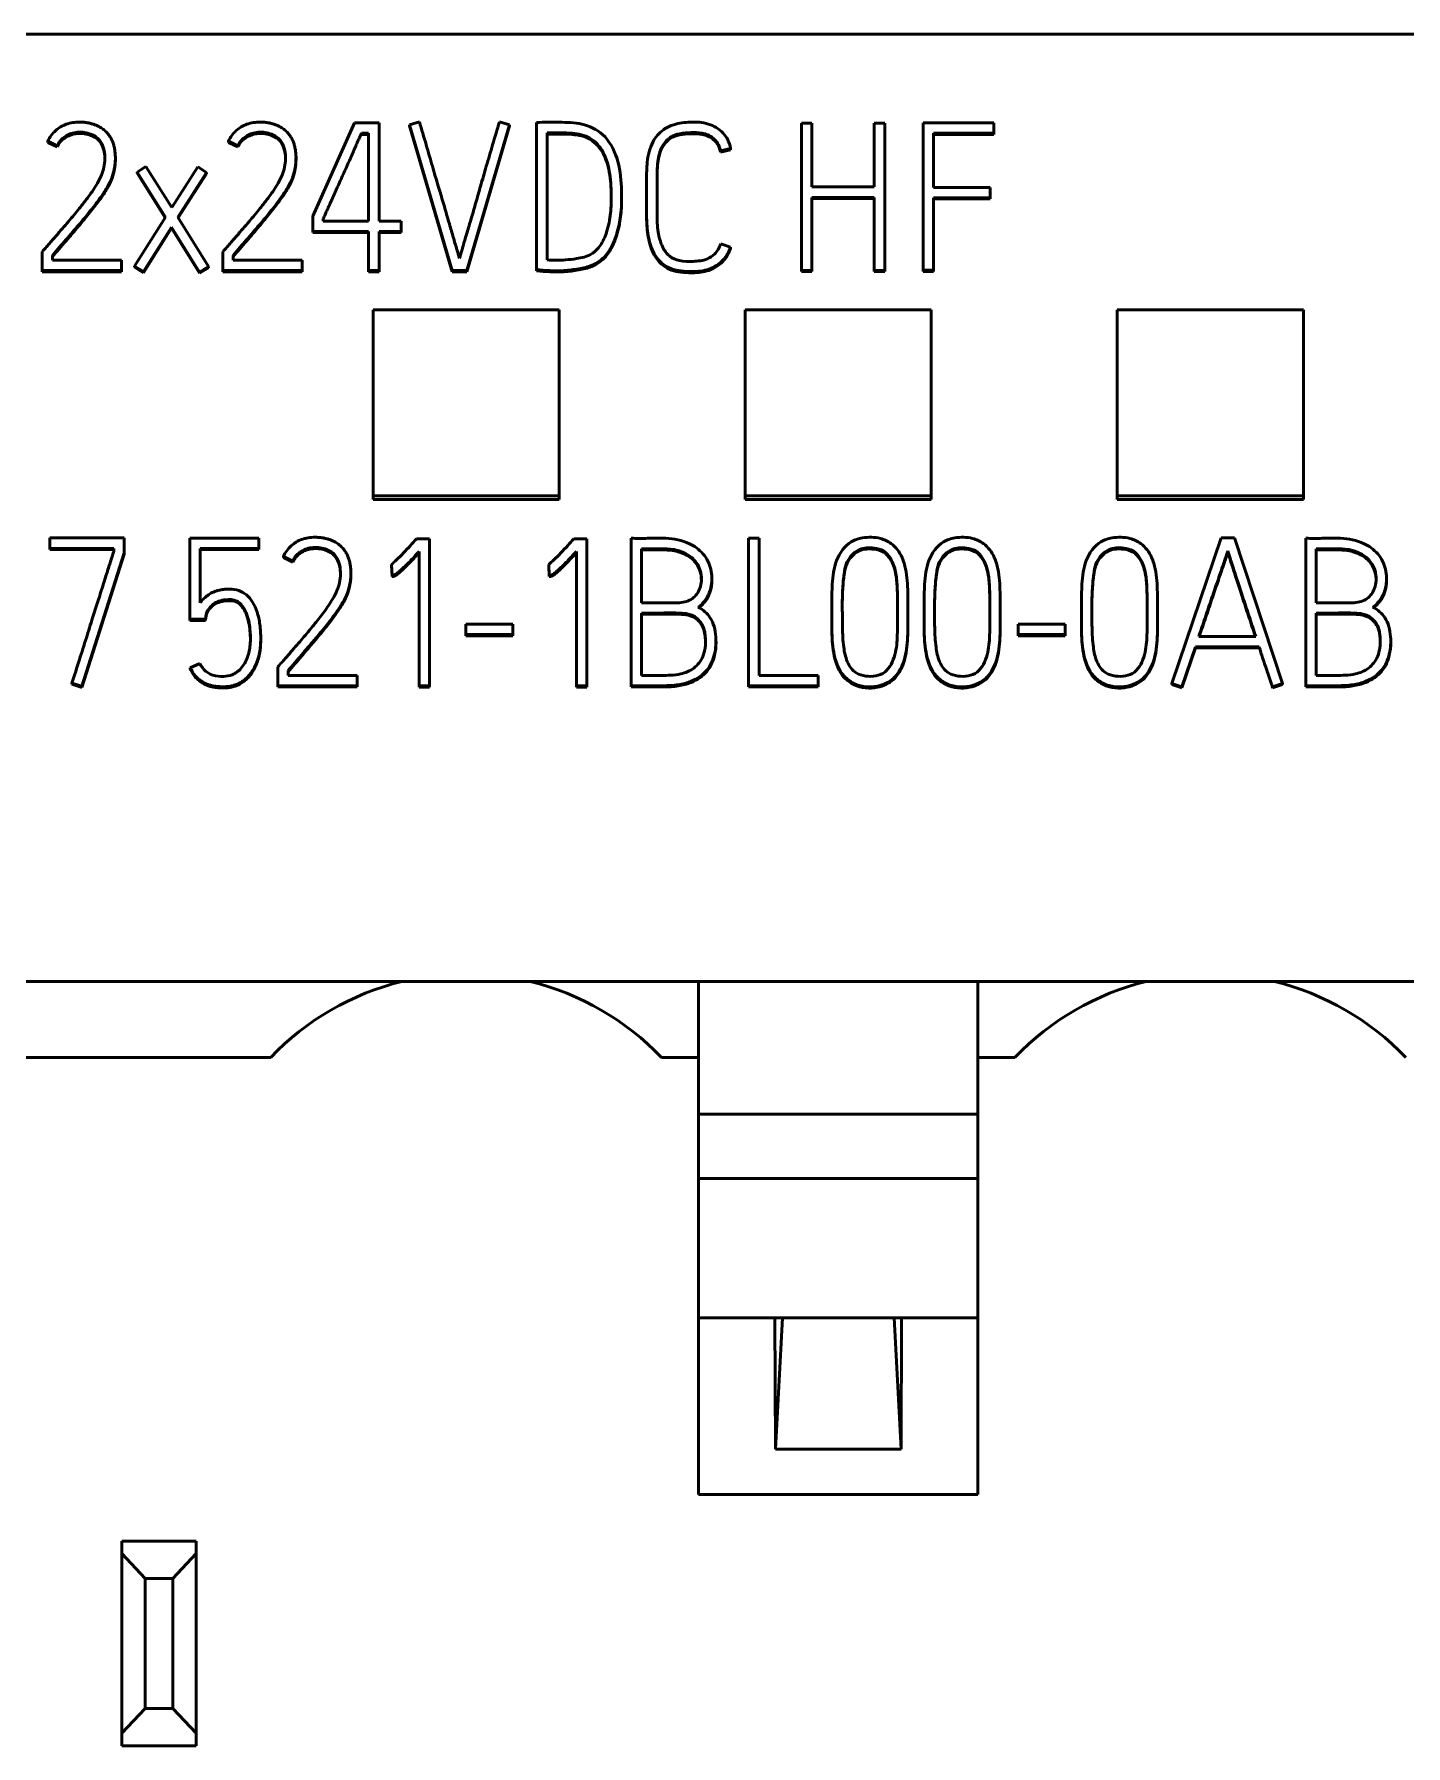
# Model space of a CAD drawing. Header units: millimetres. Extents: x 0 to 594, y 0 to 420.
# Drawn here: x 139.82 to 154.56, y 354.23 to 372.63 of the extents above; entities that cross this region are included whole.
import ezdxf

# ---------------------------------------------------------------- set-up
doc = ezdxf.new("R2010")
doc.units = ezdxf.units.MM
doc.layers.add('1', color=7, linetype='Continuous')

msp = doc.modelspace()

# ---------------------------------------------------------------- linework, layer by layer
at = {"layer": '1', "color": 7, "linetype": 'Continuous', "lineweight": 50}
for p, q in [((160.861, 372.632), (136.061, 372.632)), ((143.96, 371.69), (143.852, 371.659)), ((144.928, 371.659), (144.819, 371.69)), ((145.219, 371.683), (145.219, 370.103)), ((143.263, 371.679), (142.815, 370.675)), ((143.528, 371.679), (143.263, 371.679)), ((143.337, 371.569), (143.337, 371.556)), ((143.337, 371.569), (143.414, 371.569)), ((143.337, 371.556), (143.414, 371.556)), ((143.414, 371.569), (143.414, 370.622)), ((143.528, 370.622), (143.528, 371.679)), ((143.852, 371.659), (144.313, 370.092)), ((143.852, 371.659), (143.852, 371.646)), ((143.852, 371.646), (144.313, 370.079)), ((144.468, 370.092), (144.928, 371.659)), ((144.468, 370.079), (144.928, 371.646)), ((144.928, 371.659), (144.928, 371.646)), ((145.332, 371.571), (145.332, 370.206)), ((148.068, 371.677), (148.068, 370.094)), ((148.179, 371.677), (148.068, 371.677)), ((148.179, 370.99), (148.179, 371.677)), ((148.962, 371.677), (148.849, 371.677)), ((148.849, 371.677), (148.849, 370.99)), ((148.962, 370.094), (148.962, 371.677)), ((149.373, 371.679), (149.373, 370.096)), ((150.134, 371.679), (149.373, 371.679)), ((149.486, 370.985), (149.486, 371.567)), ((149.486, 371.567), (150.134, 371.567)), ((149.486, 371.554), (150.134, 371.554)), ((150.134, 371.567), (150.134, 371.679)), ((150.134, 371.567), (150.134, 371.554)), ((139.966, 371.483), (139.966, 371.47)), ((140.066, 371.432), (139.966, 371.483)), ((140.066, 371.42), (139.966, 371.47)), ((140.066, 371.432), (140.066, 371.42)), ((141.908, 371.483), (141.908, 371.47)), ((142.007, 371.432), (141.908, 371.483)), ((142.007, 371.42), (141.908, 371.47)), ((142.007, 371.432), (142.007, 371.42)), ((147.305, 371.404), (147.196, 371.377)), ((147.305, 371.391), (147.196, 371.365)), ((147.196, 371.377), (147.196, 371.365)), ((147.305, 371.404), (147.305, 371.391)), ((140.692, 371.291), (140.692, 371.303)), ((141.02, 371.21), (140.925, 371.151)), ((140.925, 371.151), (140.925, 371.138)), ((140.925, 371.151), (141.231, 370.664)), ((140.925, 371.138), (141.227, 370.658)), ((141.297, 370.768), (141.02, 371.21)), ((141.577, 371.206), (141.297, 370.768)), ((141.362, 370.664), (141.67, 371.146)), ((141.366, 370.658), (141.67, 371.133)), ((141.67, 371.146), (141.577, 371.206)), ((141.67, 371.146), (141.67, 371.133)), ((142.633, 371.291), (142.633, 371.303)), ((146.401, 371.042), (146.401, 371.03)), ((148.849, 370.99), (148.179, 370.99)), ((150.094, 370.985), (149.486, 370.985)), ((150.094, 370.875), (150.094, 370.985)), ((146.133, 370.865), (146.133, 370.878)), ((146.401, 370.907), (146.401, 370.92)), ((148.179, 370.094), (148.179, 370.878)), ((148.179, 370.878), (148.849, 370.878)), ((148.179, 370.865), (148.849, 370.865)), ((148.849, 370.878), (148.849, 370.094)), ((149.486, 370.096), (149.486, 370.875)), ((149.486, 370.875), (150.094, 370.875)), ((149.486, 370.863), (150.094, 370.863)), ((150.094, 370.875), (150.094, 370.863)), ((141.231, 370.664), (140.898, 370.14)), ((141.692, 370.134), (141.362, 370.664)), ((142.815, 370.675), (142.815, 370.512)), ((142.926, 370.622), (142.926, 370.651)), ((142.926, 370.638), (142.93, 370.645)), ((143.414, 370.622), (142.926, 370.622)), ((143.763, 370.622), (143.528, 370.622)), ((143.763, 370.512), (143.763, 370.622)), ((146.401, 370.742), (146.401, 370.73)), ((140.993, 370.081), (141.295, 370.558)), ((140.993, 370.068), (141.295, 370.546)), ((141.295, 370.558), (141.597, 370.076)), ((141.295, 370.558), (141.295, 370.546)), ((141.295, 370.546), (141.597, 370.064)), ((142.815, 370.512), (142.815, 370.499)), ((142.815, 370.512), (143.414, 370.512)), ((142.815, 370.499), (143.414, 370.499)), ((143.414, 370.512), (143.414, 370.092)), ((143.528, 370.092), (143.528, 370.512)), ((143.528, 370.512), (143.763, 370.512)), ((143.528, 370.499), (143.763, 370.499)), ((143.763, 370.512), (143.763, 370.499)), ((139.906, 370.092), (139.906, 370.294)), ((140.017, 370.255), (140.017, 370.202)), ((141.848, 370.092), (141.848, 370.294)), ((141.959, 370.255), (141.959, 370.202)), ((147.198, 370.38), (147.302, 370.343)), ((147.302, 370.343), (147.302, 370.33)), ((139.906, 370.092), (139.906, 370.079)), ((140.758, 370.092), (139.906, 370.092)), ((140.758, 370.079), (139.906, 370.079)), ((140.017, 370.202), (140.758, 370.202)), ((140.758, 370.202), (140.758, 370.092)), ((140.758, 370.092), (140.758, 370.079)), ((140.898, 370.14), (140.898, 370.127)), ((140.898, 370.14), (140.993, 370.081)), ((140.898, 370.127), (140.993, 370.068)), ((140.993, 370.081), (140.993, 370.068)), ((141.597, 370.076), (141.692, 370.134)), ((141.597, 370.064), (141.692, 370.121)), ((141.597, 370.076), (141.597, 370.064)), ((141.692, 370.134), (141.692, 370.121)), ((142.7, 370.092), (141.848, 370.092)), ((141.848, 370.092), (141.848, 370.079)), ((142.7, 370.079), (141.848, 370.079)), ((141.959, 370.202), (142.7, 370.202)), ((142.7, 370.202), (142.7, 370.092)), ((142.7, 370.092), (142.7, 370.079)), ((143.414, 370.092), (143.414, 370.079)), ((143.414, 370.092), (143.528, 370.092)), ((143.414, 370.079), (143.528, 370.079)), ((143.528, 370.092), (143.528, 370.079)), ((144.313, 370.092), (144.468, 370.092)), ((144.313, 370.092), (144.313, 370.079)), ((144.313, 370.079), (144.468, 370.079)), ((144.468, 370.092), (144.468, 370.079)), ((145.219, 370.103), (145.219, 370.09)), ((148.068, 370.094), (148.179, 370.094)), ((148.068, 370.094), (148.068, 370.081)), ((148.068, 370.081), (148.179, 370.081)), ((148.179, 370.094), (148.179, 370.081)), ((148.849, 370.094), (148.849, 370.081)), ((148.849, 370.094), (148.962, 370.094)), ((148.849, 370.081), (148.962, 370.081)), ((148.962, 370.094), (148.962, 370.081)), ((149.373, 370.096), (149.486, 370.096)), ((149.373, 370.096), (149.373, 370.083)), ((149.373, 370.083), (149.486, 370.083)), ((149.486, 370.096), (149.486, 370.083)), ((143.461, 369.668), (143.461, 367.669)), ((145.461, 369.668), (143.461, 369.668)), ((145.461, 367.669), (145.461, 369.668)), ((147.461, 369.668), (147.461, 367.669)), ((149.461, 369.668), (147.461, 369.668)), ((149.461, 367.669), (149.461, 369.668)), ((151.461, 369.668), (151.461, 367.669)), ((153.461, 369.668), (151.461, 369.668)), ((153.461, 367.669), (153.461, 369.668)), ((143.461, 367.669), (143.461, 367.631)), ((143.461, 367.669), (145.461, 367.669)), ((145.461, 367.669), (145.461, 367.631)), ((147.461, 367.669), (147.461, 367.631)), ((147.461, 367.669), (149.461, 367.669)), ((149.461, 367.669), (149.461, 367.631)), ((151.461, 367.669), (151.461, 367.631)), ((151.461, 367.669), (153.461, 367.669)), ((153.461, 367.669), (153.461, 367.631)), ((143.461, 367.631), (145.461, 367.631)), ((147.461, 367.631), (149.461, 367.631)), ((151.461, 367.631), (153.461, 367.631)), ((139.988, 367.217), (139.988, 367.105)), ((140.787, 367.217), (139.988, 367.217)), ((139.988, 367.105), (139.988, 367.092)), ((139.988, 367.105), (140.676, 367.105)), ((139.988, 367.092), (140.676, 367.092)), ((140.676, 367.105), (140.676, 367.074)), ((140.787, 367.057), (140.787, 367.217)), ((141.493, 367.215), (142.232, 367.215)), ((141.493, 366.344), (141.493, 367.215)), ((141.604, 367.105), (141.604, 366.52)), ((142.232, 367.105), (141.604, 367.105)), ((142.232, 367.092), (141.604, 367.092)), ((142.232, 367.215), (142.232, 367.105)), ((142.232, 367.105), (142.232, 367.092)), ((143.927, 367.206), (144.067, 367.206)), ((144.067, 367.206), (144.067, 365.626)), ((145.618, 367.206), (145.758, 367.206)), ((145.758, 367.206), (145.758, 365.626)), ((146.235, 365.628), (146.235, 367.213)), ((146.348, 367.101), (146.348, 366.52)), ((147.498, 367.213), (147.498, 365.628)), ((147.611, 367.213), (147.498, 367.213)), ((147.611, 365.74), (147.611, 367.213)), ((152.577, 367.217), (152.047, 365.652)), ((152.719, 367.217), (152.577, 367.217)), ((153.236, 365.652), (152.719, 367.217)), ((153.487, 365.628), (153.487, 367.213)), ((153.6, 367.101), (153.6, 366.52)), ((140.332, 365.622), (140.787, 367.057)), ((140.332, 365.609), (140.787, 367.044)), ((140.787, 367.057), (140.787, 367.044)), ((142.498, 367.019), (142.498, 367.007)), ((142.598, 366.969), (142.498, 367.019)), ((142.598, 366.956), (142.498, 367.007)), ((142.598, 366.969), (142.598, 366.956)), ((143.658, 366.932), (143.658, 366.919)), ((143.665, 366.815), (143.658, 366.932)), ((143.665, 366.802), (143.658, 366.919)), ((143.956, 365.626), (143.956, 367.07)), ((145.349, 366.932), (145.349, 366.919)), ((145.356, 366.815), (145.349, 366.932)), ((145.356, 366.802), (145.349, 366.919)), ((145.647, 365.626), (145.647, 367.07)), ((152.648, 367.077), (152.648, 367.064)), ((143.224, 366.827), (143.224, 366.84)), ((143.665, 366.815), (143.665, 366.802)), ((145.356, 366.815), (145.356, 366.802)), ((147.103, 366.765), (147.103, 366.786)), ((154.355, 366.765), (154.355, 366.786)), ((146.348, 366.41), (146.348, 365.738)), ((148.392, 366.479), (148.392, 366.466)), ((149.211, 366.436), (149.211, 366.448)), ((149.384, 366.479), (149.384, 366.466)), ((150.203, 366.436), (150.203, 366.448)), ((151.075, 366.479), (151.075, 366.466)), ((151.894, 366.436), (151.894, 366.448)), ((153.6, 366.41), (153.6, 365.738)), ((141.493, 366.344), (141.493, 366.331)), ((141.661, 366.344), (141.493, 366.344)), ((141.661, 366.331), (141.493, 366.331)), ((141.661, 366.344), (141.661, 366.331)), ((144.457, 366.291), (144.457, 366.178)), ((144.963, 366.291), (144.457, 366.291)), ((144.457, 366.178), (144.457, 366.166)), ((144.457, 366.178), (144.963, 366.178)), ((144.457, 366.166), (144.963, 366.166)), ((144.963, 366.178), (144.963, 366.291)), ((144.963, 366.178), (144.963, 366.166)), ((150.394, 366.291), (150.394, 366.178)), ((150.9, 366.291), (150.394, 366.291)), ((150.394, 366.178), (150.394, 366.166)), ((150.394, 366.178), (150.9, 366.178)), ((150.394, 366.166), (150.9, 366.166)), ((150.9, 366.178), (150.9, 366.291)), ((150.9, 366.178), (150.9, 366.166)), ((142.254, 366.125), (142.254, 366.138)), ((147.148, 366.093), (147.148, 366.105)), ((152.153, 365.617), (152.3, 366.046)), ((152.153, 365.604), (152.3, 366.034)), ((152.3, 366.046), (152.3, 366.034)), ((152.3, 366.046), (152.986, 366.046)), ((152.3, 366.034), (152.986, 366.034)), ((152.948, 366.159), (152.338, 366.159)), ((152.986, 366.046), (152.986, 366.034)), ((154.4, 366.093), (154.4, 366.105)), ((141.497, 365.822), (141.599, 365.868)), ((141.497, 365.822), (141.497, 365.809)), ((142.438, 365.628), (142.438, 365.831)), ((140.225, 365.657), (140.332, 365.622)), ((140.225, 365.657), (140.225, 365.644)), ((140.225, 365.644), (140.332, 365.609)), ((140.332, 365.622), (140.332, 365.609)), ((142.438, 365.628), (142.438, 365.615)), ((143.29, 365.628), (142.438, 365.628)), ((143.29, 365.615), (142.438, 365.615)), ((142.549, 365.791), (142.549, 365.738)), ((142.549, 365.738), (143.29, 365.738)), ((143.29, 365.738), (143.29, 365.628)), ((143.29, 365.628), (143.29, 365.615)), ((143.956, 365.626), (143.956, 365.613)), ((144.067, 365.626), (143.956, 365.626)), ((144.067, 365.613), (143.956, 365.613)), ((144.067, 365.626), (144.067, 365.613)), ((145.647, 365.626), (145.647, 365.613)), ((145.758, 365.626), (145.647, 365.626)), ((145.758, 365.613), (145.647, 365.613)), ((145.758, 365.626), (145.758, 365.613)), ((146.235, 365.628), (146.235, 365.615)), ((147.498, 365.628), (147.498, 365.615)), ((147.498, 365.628), (148.245, 365.628)), ((147.498, 365.615), (148.245, 365.615)), ((148.245, 365.74), (147.611, 365.74)), ((148.245, 365.628), (148.245, 365.74)), ((148.245, 365.628), (148.245, 365.615)), ((152.047, 365.652), (152.047, 365.64)), ((152.047, 365.652), (152.153, 365.617)), ((152.047, 365.64), (152.153, 365.604)), ((152.153, 365.617), (152.153, 365.604)), ((153.125, 365.612), (153.128, 365.604)), ((153.128, 365.617), (153.236, 365.652)), ((153.128, 365.604), (153.236, 365.64)), ((153.128, 365.617), (153.128, 365.604)), ((153.236, 365.652), (153.236, 365.64)), ((153.487, 365.628), (153.487, 365.615)), ((160.861, 362.449), (136.061, 362.449)), ((146.961, 362.449), (146.961, 361.022)), ((149.961, 362.449), (149.961, 361.022)), ((142.361, 361.632), (138.461, 361.632)), ((146.961, 361.632), (146.561, 361.632)), ((150.361, 361.632), (149.961, 361.632)), ((146.961, 361.022), (146.961, 360.332)), ((146.961, 361.022), (149.961, 361.022)), ((149.961, 361.022), (149.961, 360.332)), ((146.961, 360.332), (146.961, 358.832)), ((146.961, 360.332), (149.961, 360.332)), ((149.961, 360.332), (149.961, 358.832)), ((146.961, 358.832), (146.961, 356.932)), ((146.961, 358.832), (149.961, 358.832)), ((147.779, 358.832), (147.787, 357.422)), ((147.861, 358.832), (147.787, 357.422)), ((149.136, 357.422), (149.062, 358.832)), ((149.136, 357.422), (149.143, 358.832)), ((149.961, 358.832), (149.961, 356.932)), ((147.787, 357.422), (149.136, 357.422)), ((149.961, 356.932), (146.961, 356.932)), ((140.761, 356.432), (141.561, 356.432)), ((140.761, 356.299), (140.761, 356.432)), ((141.561, 356.432), (141.561, 356.299)), ((141.011, 356.032), (140.761, 356.299)), ((140.761, 354.366), (140.761, 356.299)), ((141.561, 356.299), (141.311, 356.032)), ((141.561, 356.299), (141.561, 354.366)), ((141.311, 356.032), (141.011, 356.032)), ((141.011, 356.032), (141.011, 354.632)), ((141.311, 354.632), (141.311, 356.032)), ((140.761, 354.366), (141.011, 354.632)), ((141.011, 354.632), (141.311, 354.632)), ((141.311, 354.632), (141.561, 354.366)), ((140.761, 354.232), (140.761, 354.366)), ((141.561, 354.232), (140.761, 354.232)), ((141.561, 354.366), (141.561, 354.232))]:
    msp.add_line(p, q, dxfattribs=at)
for centre, start, end in [((144.461, 359.632), 103.753, 136.3972), ((144.461, 359.632), 43.6028, 76.247), ((152.461, 359.632), 103.753, 136.3972), ((152.461, 359.632), 43.6028, 76.247)]:
    msp.add_arc(centre, 2.9, start, end, dxfattribs=at)
for points, knots in [([(139.966, 371.483), (139.985, 371.526), (140.042, 371.601), (140.163, 371.675), (140.272, 371.689), (140.347, 371.687), (140.386, 371.682), (140.422, 371.675), (140.455, 371.665), (140.485, 371.654), (140.513, 371.642), (140.537, 371.628), (140.559, 371.613), (140.578, 371.597), (140.595, 371.58), (140.61, 371.563), (140.628, 371.541), (140.646, 371.511), (140.664, 371.472), (140.677, 371.431), (140.685, 371.389), (140.69, 371.347), (140.692, 371.306), (140.691, 371.267), (140.687, 371.229), (140.682, 371.193), (140.674, 371.157), (140.665, 371.123), (140.652, 371.084), (140.632, 371.038), (140.602, 370.983), (140.565, 370.925), (140.522, 370.863), (140.473, 370.797), (140.418, 370.727), (140.358, 370.655), (140.295, 370.579), (140.228, 370.501), (140.159, 370.421), (140.088, 370.338), (140.041, 370.283), (140.017, 370.255)], [0, 0, 0, 0, 0.061339, 0.118477, 0.180647, 0.199061, 0.216082, 0.231833, 0.246526, 0.260308, 0.273254, 0.285426, 0.29689, 0.307753, 0.31802, 0.327627, 0.336606, 0.355189, 0.37361, 0.392165, 0.410785, 0.42927, 0.447741, 0.464235, 0.480574, 0.496814, 0.51268, 0.527892, 0.542508, 0.566365, 0.593275, 0.623397, 0.656474, 0.692185, 0.730563, 0.771282, 0.814001, 0.858722, 0.904903, 0.951996, 1, 1, 1, 1]), ([(141.908, 371.483), (141.927, 371.526), (141.983, 371.601), (142.105, 371.675), (142.213, 371.689), (142.289, 371.687), (142.328, 371.682), (142.364, 371.675), (142.397, 371.665), (142.427, 371.654), (142.454, 371.642), (142.479, 371.628), (142.501, 371.613), (142.52, 371.597), (142.537, 371.58), (142.552, 371.563), (142.569, 371.541), (142.588, 371.511), (142.606, 371.472), (142.618, 371.431), (142.627, 371.389), (142.632, 371.347), (142.634, 371.306), (142.633, 371.267), (142.629, 371.229), (142.624, 371.193), (142.616, 371.157), (142.607, 371.123), (142.593, 371.084), (142.574, 371.038), (142.544, 370.983), (142.507, 370.925), (142.463, 370.863), (142.414, 370.797), (142.359, 370.727), (142.3, 370.655), (142.237, 370.579), (142.17, 370.501), (142.101, 370.421), (142.03, 370.338), (141.983, 370.283), (141.959, 370.255)], [0, 0, 0, 0, 0.061339, 0.118477, 0.180647, 0.199061, 0.216082, 0.231833, 0.246526, 0.260308, 0.273254, 0.285426, 0.29689, 0.307753, 0.31802, 0.327627, 0.336606, 0.355189, 0.37361, 0.392165, 0.410785, 0.42927, 0.447741, 0.464235, 0.480574, 0.496814, 0.51268, 0.527892, 0.542508, 0.566365, 0.593275, 0.623397, 0.656474, 0.692185, 0.730563, 0.771282, 0.814001, 0.858722, 0.904903, 0.951996, 1, 1, 1, 1]), ([(144.391, 370.224), (144.389, 370.23), (144.383, 370.247), (144.374, 370.279), (144.361, 370.322), (144.345, 370.374), (144.328, 370.435), (144.308, 370.502), (144.287, 370.576), (144.264, 370.654), (144.24, 370.738), (144.215, 370.824), (144.189, 370.911), (144.149, 371.041), (144.098, 371.219), (144.031, 371.449), (143.984, 371.608), (143.96, 371.69)], [0, 0, 0, 0, 0.013272, 0.034859, 0.06476, 0.101229, 0.142516, 0.188621, 0.238884, 0.292645, 0.349905, 0.409112, 0.468717, 0.528719, 0.675164, 0.832258, 1, 1, 1, 1]), ([(144.819, 371.69), (144.795, 371.608), (144.748, 371.449), (144.68, 371.219), (144.629, 371.041), (144.592, 370.911), (144.567, 370.824), (144.542, 370.738), (144.518, 370.654), (144.494, 370.575), (144.472, 370.502), (144.452, 370.435), (144.434, 370.374), (144.419, 370.322), (144.407, 370.279), (144.398, 370.247), (144.393, 370.23), (144.391, 370.224)], [0, 0, 0, 0, 0.167989, 0.325145, 0.471471, 0.531274, 0.590769, 0.649955, 0.70726, 0.76111, 0.811506, 0.857719, 0.899023, 0.935417, 0.96522, 0.986746, 1, 1, 1, 1]), ([(145.219, 370.103), (145.266, 370.097), (145.364, 370.089), (145.516, 370.089), (145.668, 370.107), (145.829, 370.144), (145.963, 370.239), (146.042, 370.375), (146.098, 370.528), (146.134, 370.733), (146.135, 371.002), (146.103, 371.297), (145.96, 371.565), (145.71, 371.684), (145.462, 371.685), (145.3, 371.688), (145.219, 371.683)], [0, 0, 0, 0, 0.048928, 0.10152, 0.156673, 0.206259, 0.270351, 0.31956, 0.366981, 0.439378, 0.534587, 0.645045, 0.746603, 0.832762, 0.916147, 1, 1, 1, 1]), ([(147.302, 370.343), (147.295, 370.317), (147.269, 370.254), (147.183, 370.154), (147.03, 370.082), (146.84, 370.078), (146.64, 370.098), (146.479, 370.244), (146.417, 370.44), (146.398, 370.648), (146.402, 370.86), (146.401, 371.065), (146.403, 371.27), (146.446, 371.464), (146.563, 371.605), (146.71, 371.672), (146.876, 371.693), (147.064, 371.684), (147.238, 371.581), (147.29, 371.472), (147.305, 371.404)], [0, 0, 0, 0, 0.023749, 0.063372, 0.118592, 0.172501, 0.236244, 0.297229, 0.359591, 0.421629, 0.490644, 0.554667, 0.610982, 0.680492, 0.733777, 0.772528, 0.826559, 0.886213, 0.942216, 1, 1, 1, 1]), ([(139.906, 370.294), (139.935, 370.328), (139.991, 370.392), (140.074, 370.487), (140.169, 370.597), (140.273, 370.719), (140.381, 370.856), (140.482, 370.995), (140.567, 371.154), (140.591, 371.336), (140.539, 371.508), (140.393, 371.579), (140.257, 371.585), (140.132, 371.532), (140.084, 371.47), (140.066, 371.432)], [0, 0, 0, 0, 0.068794, 0.128406, 0.193582, 0.291346, 0.373604, 0.45943, 0.554437, 0.645803, 0.738171, 0.803969, 0.878932, 0.940491, 1, 1, 1, 1]), ([(140.579, 371.286), (140.579, 371.299), (140.576, 371.373), (140.539, 371.495), (140.393, 371.566), (140.257, 371.572), (140.132, 371.519), (140.084, 371.457), (140.066, 371.42)], [0, 0, 0, 0, 0.051721, 0.299015, 0.475174, 0.675868, 0.840679, 1, 1, 1, 1]), ([(141.848, 370.294), (141.877, 370.328), (141.932, 370.392), (142.016, 370.487), (142.111, 370.597), (142.215, 370.719), (142.323, 370.856), (142.424, 370.995), (142.509, 371.154), (142.532, 371.336), (142.48, 371.508), (142.334, 371.579), (142.199, 371.585), (142.074, 371.532), (142.026, 371.47), (142.007, 371.432)], [0, 0, 0, 0, 0.068794, 0.128406, 0.193582, 0.291346, 0.373604, 0.45943, 0.554437, 0.645803, 0.738171, 0.803969, 0.878932, 0.940491, 1, 1, 1, 1]), ([(142.521, 371.286), (142.521, 371.299), (142.517, 371.373), (142.48, 371.495), (142.334, 371.566), (142.199, 371.572), (142.074, 371.519), (142.026, 371.457), (142.007, 371.42)], [0, 0, 0, 0, 0.051721, 0.299015, 0.475174, 0.675868, 0.840679, 1, 1, 1, 1]), ([(142.926, 370.651), (142.928, 370.654), (142.933, 370.665), (142.944, 370.689), (142.96, 370.725), (142.981, 370.771), (143.005, 370.825), (143.032, 370.886), (143.062, 370.952), (143.093, 371.022), (143.126, 371.094), (143.159, 371.167), (143.191, 371.239), (143.221, 371.306), (143.249, 371.37), (143.274, 371.427), (143.296, 371.478), (143.315, 371.519), (143.328, 371.548), (143.334, 371.563), (143.337, 371.569)], [0, 0, 0, 0, 0.010734, 0.036404, 0.077011, 0.128795, 0.187998, 0.254619, 0.326966, 0.403344, 0.483752, 0.564544, 0.642072, 0.716335, 0.785641, 0.848294, 0.904294, 0.950045, 0.981947, 1, 1, 1, 1]), ([(145.332, 370.206), (145.398, 370.202), (145.504, 370.202), (145.663, 370.22), (145.804, 370.251), (145.917, 370.364), (145.983, 370.52), (146.019, 370.706), (146.024, 370.927), (146.011, 371.158), (145.944, 371.386), (145.782, 371.546), (145.59, 371.573), (145.443, 371.571), (145.361, 371.571), (145.332, 371.571)], [0, 0, 0, 0, 0.085013, 0.135874, 0.205821, 0.265138, 0.333279, 0.422662, 0.50952, 0.618636, 0.722487, 0.80996, 0.894466, 0.962458, 1, 1, 1, 1]), ([(146.022, 370.861), (146.022, 370.873), (146.021, 370.969), (146.011, 371.145), (145.944, 371.373), (145.782, 371.534), (145.59, 371.56), (145.443, 371.558), (145.361, 371.558), (145.332, 371.558)], [0, 0, 0, 0, 0.030851, 0.246457, 0.451657, 0.624495, 0.791473, 0.92582, 1, 1, 1, 1]), ([(147.196, 371.377), (147.185, 371.428), (147.149, 371.505), (147.03, 371.569), (146.908, 371.578), (146.789, 371.571), (146.666, 371.544), (146.562, 371.441), (146.517, 371.275), (146.514, 371.093), (146.515, 370.898), (146.513, 370.704), (146.518, 370.515), (146.559, 370.357), (146.638, 370.239), (146.764, 370.189), (146.903, 370.189), (147.038, 370.199), (147.146, 370.273), (147.183, 370.335), (147.198, 370.38)], [0, 0, 0, 0, 0.052928, 0.097969, 0.144851, 0.190624, 0.232935, 0.284925, 0.348337, 0.424764, 0.49245, 0.572241, 0.64631, 0.708712, 0.757514, 0.801091, 0.856423, 0.915681, 0.949914, 1, 1, 1, 1]), ([(147.196, 371.365), (147.185, 371.416), (147.149, 371.492), (147.03, 371.557), (146.908, 371.565), (146.789, 371.559), (146.666, 371.531), (146.562, 371.428), (146.517, 371.262), (146.514, 371.081), (146.515, 370.91), (146.514, 370.806), (146.514, 370.761)], [0, 0, 0, 0, 0.097342, 0.180178, 0.266401, 0.350584, 0.428399, 0.524015, 0.640638, 0.781197, 0.905681, 1, 1, 1, 1]), ([(140.692, 371.292), (140.692, 371.292), (140.692, 371.279), (140.691, 371.254), (140.687, 371.217), (140.682, 371.18), (140.674, 371.144), (140.665, 371.11), (140.652, 371.072), (140.632, 371.025), (140.602, 370.971), (140.565, 370.912), (140.522, 370.85), (140.473, 370.784), (140.418, 370.715), (140.358, 370.642), (140.295, 370.567), (140.228, 370.489), (140.159, 370.408), (140.088, 370.326), (140.041, 370.27), (140.017, 370.242)], [0, 0, 0, 0, 0.000351, 0.030208, 0.059783, 0.089178, 0.117897, 0.145433, 0.17189, 0.215074, 0.263783, 0.318309, 0.378181, 0.442821, 0.512289, 0.585996, 0.663321, 0.744272, 0.827864, 0.913107, 1, 1, 1, 1]), ([(142.633, 371.292), (142.633, 371.292), (142.633, 371.279), (142.633, 371.254), (142.629, 371.217), (142.624, 371.18), (142.616, 371.144), (142.607, 371.11), (142.593, 371.072), (142.574, 371.025), (142.544, 370.971), (142.507, 370.912), (142.463, 370.85), (142.414, 370.784), (142.359, 370.715), (142.3, 370.642), (142.237, 370.567), (142.17, 370.489), (142.101, 370.408), (142.03, 370.326), (141.983, 370.27), (141.959, 370.242)], [0, 0, 0, 0, 0.000351, 0.030208, 0.059783, 0.089178, 0.117897, 0.145433, 0.17189, 0.215074, 0.263783, 0.318309, 0.378181, 0.442821, 0.512289, 0.585996, 0.663321, 0.744272, 0.827864, 0.913107, 1, 1, 1, 1]), ([(145.219, 370.09), (145.266, 370.084), (145.364, 370.076), (145.516, 370.077), (145.668, 370.094), (145.829, 370.132), (145.963, 370.226), (146.042, 370.362), (146.098, 370.515), (146.128, 370.685), (146.133, 370.81), (146.133, 370.865)], [0, 0, 0, 0, 0.098443, 0.204258, 0.315227, 0.414995, 0.543949, 0.642959, 0.738369, 0.884032, 1, 1, 1, 1]), ([(147.302, 370.33), (147.295, 370.305), (147.269, 370.242), (147.183, 370.141), (147.03, 370.069), (146.84, 370.065), (146.64, 370.085), (146.479, 370.231), (146.417, 370.427), (146.402, 370.595), (146.401, 370.696), (146.401, 370.73)], [0, 0, 0, 0, 0.052439, 0.139927, 0.261857, 0.380889, 0.521635, 0.656293, 0.793992, 0.930972, 1, 1, 1, 1]), ([(142.438, 365.831), (142.468, 365.865), (142.523, 365.928), (142.606, 366.023), (142.701, 366.134), (142.805, 366.256), (142.914, 366.392), (143.014, 366.531), (143.099, 366.691), (143.123, 366.873), (143.071, 367.044), (142.925, 367.115), (142.789, 367.121), (142.664, 367.068), (142.616, 367.006), (142.598, 366.969)], [0, 0, 0, 0, 0.068794, 0.128406, 0.193582, 0.291346, 0.373604, 0.45943, 0.554437, 0.645803, 0.738171, 0.803969, 0.878932, 0.940491, 1, 1, 1, 1]), ([(142.498, 367.019), (142.517, 367.062), (142.574, 367.137), (142.696, 367.212), (142.804, 367.226), (142.879, 367.223), (142.918, 367.219), (142.954, 367.211), (142.987, 367.202), (143.017, 367.191), (143.045, 367.178), (143.069, 367.165), (143.091, 367.15), (143.11, 367.133), (143.127, 367.116), (143.142, 367.1), (143.16, 367.078), (143.178, 367.047), (143.196, 367.009), (143.209, 366.968), (143.217, 366.926), (143.222, 366.884), (143.224, 366.843), (143.223, 366.803), (143.219, 366.766), (143.214, 366.729), (143.206, 366.693), (143.197, 366.66), (143.184, 366.621), (143.164, 366.575), (143.134, 366.52), (143.097, 366.461), (143.054, 366.399), (143.005, 366.333), (142.95, 366.264), (142.89, 366.192), (142.827, 366.116), (142.76, 366.038), (142.691, 365.957), (142.62, 365.875), (142.573, 365.819), (142.549, 365.791)], [0, 0, 0, 0, 0.061339, 0.118477, 0.180647, 0.199061, 0.216082, 0.231833, 0.246526, 0.260308, 0.273254, 0.285426, 0.29689, 0.307753, 0.31802, 0.327627, 0.336606, 0.355189, 0.37361, 0.392165, 0.410785, 0.42927, 0.447741, 0.464235, 0.480574, 0.496814, 0.51268, 0.527892, 0.542508, 0.566365, 0.593275, 0.623397, 0.656474, 0.692185, 0.730563, 0.771282, 0.814001, 0.858722, 0.904903, 0.951996, 1, 1, 1, 1]), ([(143.111, 366.822), (143.111, 366.835), (143.108, 366.91), (143.071, 367.031), (142.925, 367.103), (142.789, 367.108), (142.664, 367.055), (142.616, 366.994), (142.598, 366.956)], [0, 0, 0, 0, 0.051721, 0.299015, 0.475174, 0.675868, 0.840679, 1, 1, 1, 1]), ([(143.658, 366.932), (143.677, 366.948), (143.722, 366.987), (143.789, 367.057), (143.86, 367.132), (143.906, 367.183), (143.927, 367.206)], [0, 0, 0, 0, 0.194145, 0.465142, 0.75263, 1, 1, 1, 1]), ([(145.349, 366.932), (145.368, 366.948), (145.413, 366.987), (145.48, 367.057), (145.551, 367.132), (145.597, 367.183), (145.618, 367.206)], [0, 0, 0, 0, 0.194145, 0.465142, 0.75263, 1, 1, 1, 1]), ([(146.235, 367.213), (146.294, 367.213), (146.44, 367.211), (146.673, 367.224), (146.908, 367.152), (147.063, 366.997), (147.113, 366.817), (147.095, 366.655), (147.032, 366.54), (146.981, 366.492), (146.956, 366.473)], [0, 0, 0, 0, 0.121799, 0.300471, 0.478612, 0.608153, 0.736749, 0.853072, 0.938599, 1, 1, 1, 1]), ([(146.348, 366.52), (146.396, 366.52), (146.482, 366.519), (146.611, 366.521), (146.741, 366.515), (146.885, 366.538), (146.984, 366.662), (146.999, 366.805), (146.955, 366.948), (146.84, 367.053), (146.667, 367.108), (146.499, 367.099), (146.388, 367.101), (146.348, 367.101)], [0, 0, 0, 0, 0.089881, 0.159215, 0.241238, 0.333496, 0.41712, 0.515535, 0.593949, 0.688978, 0.794399, 0.924872, 1, 1, 1, 1]), ([(146.99, 366.764), (146.99, 366.776), (146.987, 366.831), (146.955, 366.935), (146.84, 367.04), (146.667, 367.095), (146.499, 367.087), (146.388, 367.089), (146.348, 367.088)], [0, 0, 0, 0, 0.046506, 0.200835, 0.387866, 0.595348, 0.852137, 1, 1, 1, 1]), ([(148.722, 367.217), (148.679, 367.21), (148.555, 367.169), (148.421, 366.977), (148.389, 366.679), (148.393, 366.383), (148.392, 366.128), (148.422, 365.918), (148.482, 365.753), (148.663, 365.618), (148.866, 365.6), (149.07, 365.695), (149.18, 365.888), (149.211, 366.122), (149.21, 366.376), (149.211, 366.631), (149.2, 366.843), (149.147, 367.029), (149.055, 367.155), (148.896, 367.227), (148.785, 367.229), (148.722, 367.217)], [0, 0, 0, 0, 0.03125, 0.09375, 0.15625, 0.25, 0.3125, 0.34375, 0.40625, 0.4375, 0.5, 0.546875, 0.59375, 0.65625, 0.71875, 0.78125, 0.84375, 0.875, 0.921875, 0.953125, 1, 1, 1, 1]), ([(148.948, 367.077), (148.918, 367.095), (148.829, 367.118), (148.683, 367.11), (148.541, 366.976), (148.516, 366.777), (148.503, 366.571), (148.506, 366.393), (148.506, 366.218), (148.514, 366.06), (148.548, 365.887), (148.632, 365.762), (148.792, 365.717), (148.983, 365.744), (149.085, 365.965), (149.1, 366.202), (149.1, 366.45), (149.098, 366.678), (149.083, 366.854), (149.039, 366.989), (148.978, 367.058), (148.948, 367.077)], [0, 0, 0, 0, 0.03125, 0.078125, 0.125, 0.1875, 0.25, 0.3125, 0.34375, 0.40625, 0.453125, 0.5, 0.53125, 0.59375, 0.65625, 0.71875, 0.8125, 0.875, 0.921875, 0.96875, 1, 1, 1, 1]), ([(148.948, 367.064), (148.918, 367.082), (148.829, 367.105), (148.683, 367.097), (148.541, 366.963), (148.516, 366.764), (148.505, 366.601), (148.505, 366.504), (148.505, 366.477)], [0, 0, 0, 0, 0.114194, 0.285486, 0.456777, 0.685166, 0.913555, 1, 1, 1, 1]), ([(149.714, 367.217), (149.671, 367.21), (149.547, 367.169), (149.413, 366.977), (149.381, 366.679), (149.385, 366.383), (149.384, 366.128), (149.414, 365.918), (149.474, 365.753), (149.655, 365.618), (149.858, 365.6), (150.061, 365.695), (150.172, 365.888), (150.203, 366.122), (150.202, 366.376), (150.203, 366.631), (150.192, 366.843), (150.139, 367.029), (150.047, 367.155), (149.888, 367.227), (149.777, 367.229), (149.714, 367.217)], [0, 0, 0, 0, 0.03125, 0.09375, 0.15625, 0.25, 0.3125, 0.34375, 0.40625, 0.4375, 0.5, 0.546875, 0.59375, 0.65625, 0.71875, 0.78125, 0.84375, 0.875, 0.921875, 0.953125, 1, 1, 1, 1]), ([(149.94, 367.077), (149.91, 367.095), (149.821, 367.118), (149.675, 367.11), (149.533, 366.976), (149.508, 366.777), (149.495, 366.571), (149.498, 366.393), (149.497, 366.218), (149.506, 366.06), (149.54, 365.887), (149.624, 365.762), (149.784, 365.717), (149.975, 365.744), (150.077, 365.965), (150.092, 366.202), (150.092, 366.45), (150.09, 366.678), (150.075, 366.854), (150.031, 366.989), (149.97, 367.058), (149.94, 367.077)], [0, 0, 0, 0, 0.03125, 0.078125, 0.125, 0.1875, 0.25, 0.3125, 0.34375, 0.40625, 0.453125, 0.5, 0.53125, 0.59375, 0.65625, 0.71875, 0.8125, 0.875, 0.921875, 0.96875, 1, 1, 1, 1]), ([(149.94, 367.064), (149.91, 367.082), (149.821, 367.105), (149.675, 367.097), (149.533, 366.963), (149.508, 366.764), (149.497, 366.601), (149.497, 366.504), (149.497, 366.477)], [0, 0, 0, 0, 0.114194, 0.285486, 0.456777, 0.685166, 0.913555, 1, 1, 1, 1]), ([(151.405, 367.217), (151.362, 367.21), (151.238, 367.169), (151.104, 366.977), (151.072, 366.679), (151.076, 366.383), (151.075, 366.128), (151.105, 365.918), (151.165, 365.753), (151.346, 365.618), (151.549, 365.6), (151.752, 365.695), (151.863, 365.888), (151.894, 366.122), (151.893, 366.376), (151.894, 366.631), (151.883, 366.843), (151.83, 367.029), (151.738, 367.155), (151.579, 367.227), (151.468, 367.229), (151.405, 367.217)], [0, 0, 0, 0, 0.03125, 0.09375, 0.15625, 0.25, 0.3125, 0.34375, 0.40625, 0.4375, 0.5, 0.546875, 0.59375, 0.65625, 0.71875, 0.78125, 0.84375, 0.875, 0.921875, 0.953125, 1, 1, 1, 1]), ([(151.631, 367.077), (151.601, 367.095), (151.512, 367.118), (151.366, 367.11), (151.224, 366.976), (151.199, 366.777), (151.186, 366.571), (151.189, 366.393), (151.188, 366.218), (151.197, 366.06), (151.231, 365.887), (151.315, 365.762), (151.475, 365.717), (151.666, 365.744), (151.768, 365.965), (151.783, 366.202), (151.783, 366.45), (151.781, 366.678), (151.766, 366.854), (151.722, 366.989), (151.661, 367.058), (151.631, 367.077)], [0, 0, 0, 0, 0.03125, 0.078125, 0.125, 0.1875, 0.25, 0.3125, 0.34375, 0.40625, 0.453125, 0.5, 0.53125, 0.59375, 0.65625, 0.71875, 0.8125, 0.875, 0.921875, 0.96875, 1, 1, 1, 1]), ([(151.631, 367.064), (151.601, 367.082), (151.512, 367.105), (151.366, 367.097), (151.224, 366.963), (151.199, 366.764), (151.188, 366.601), (151.188, 366.504), (151.188, 366.477)], [0, 0, 0, 0, 0.114194, 0.285486, 0.456777, 0.685166, 0.913555, 1, 1, 1, 1]), ([(153.487, 367.213), (153.546, 367.213), (153.692, 367.211), (153.925, 367.224), (154.16, 367.152), (154.315, 366.997), (154.365, 366.817), (154.347, 366.655), (154.284, 366.54), (154.233, 366.492), (154.208, 366.473)], [0, 0, 0, 0, 0.121799, 0.300471, 0.478612, 0.608153, 0.736749, 0.853072, 0.938599, 1, 1, 1, 1]), ([(153.6, 366.52), (153.648, 366.52), (153.734, 366.519), (153.864, 366.521), (153.993, 366.515), (154.137, 366.538), (154.236, 366.662), (154.251, 366.805), (154.208, 366.948), (154.092, 367.053), (153.919, 367.108), (153.751, 367.099), (153.641, 367.101), (153.6, 367.101)], [0, 0, 0, 0, 0.089881, 0.159215, 0.241238, 0.333496, 0.41712, 0.515535, 0.593949, 0.688978, 0.794399, 0.924872, 1, 1, 1, 1]), ([(154.242, 366.764), (154.242, 366.776), (154.239, 366.831), (154.208, 366.935), (154.092, 367.04), (153.919, 367.095), (153.751, 367.087), (153.641, 367.089), (153.6, 367.088)], [0, 0, 0, 0, 0.046506, 0.200835, 0.387866, 0.595348, 0.852137, 1, 1, 1, 1]), ([(140.676, 367.074), (140.675, 367.071), (140.671, 367.061), (140.664, 367.039), (140.653, 367.005), (140.638, 366.96), (140.621, 366.906), (140.601, 366.843), (140.579, 366.773), (140.555, 366.697), (140.529, 366.616), (140.503, 366.532), (140.475, 366.446), (140.434, 366.316), (140.378, 366.137), (140.303, 365.903), (140.252, 365.741), (140.225, 365.657)], [0, 0, 0, 0, 0.006664, 0.022274, 0.046836, 0.07897, 0.117297, 0.161819, 0.211415, 0.264968, 0.322476, 0.382404, 0.443215, 0.50491, 0.65714, 0.82217, 1, 1, 1, 1]), ([(143.956, 367.07), (143.938, 367.051), (143.905, 367.016), (143.859, 366.968), (143.82, 366.928), (143.787, 366.896), (143.759, 366.87), (143.736, 366.85), (143.717, 366.835), (143.702, 366.825), (143.69, 366.819), (143.68, 366.817), (143.672, 366.815), (143.667, 366.815), (143.665, 366.815)], [0, 0, 0, 0, 0.200504, 0.370797, 0.510902, 0.6264, 0.722885, 0.800448, 0.861213, 0.907383, 0.939504, 0.963232, 0.983337, 1, 1, 1, 1]), ([(143.956, 367.057), (143.938, 367.038), (143.905, 367.003), (143.859, 366.955), (143.82, 366.915), (143.787, 366.883), (143.759, 366.857), (143.736, 366.837), (143.717, 366.822), (143.702, 366.812), (143.69, 366.806), (143.68, 366.804), (143.672, 366.802), (143.667, 366.802), (143.665, 366.802)], [0, 0, 0, 0, 0.200504, 0.370797, 0.510902, 0.6264, 0.722885, 0.800448, 0.861213, 0.907383, 0.939504, 0.963232, 0.983337, 1, 1, 1, 1]), ([(145.647, 367.07), (145.629, 367.051), (145.596, 367.016), (145.55, 366.968), (145.511, 366.928), (145.478, 366.896), (145.45, 366.87), (145.427, 366.85), (145.408, 366.835), (145.393, 366.825), (145.381, 366.819), (145.371, 366.817), (145.363, 366.815), (145.358, 366.815), (145.356, 366.815)], [0, 0, 0, 0, 0.200504, 0.370797, 0.510902, 0.6264, 0.722885, 0.800448, 0.861213, 0.907383, 0.939504, 0.963232, 0.983337, 1, 1, 1, 1]), ([(145.647, 367.057), (145.629, 367.038), (145.596, 367.003), (145.55, 366.955), (145.511, 366.915), (145.478, 366.883), (145.45, 366.857), (145.427, 366.837), (145.408, 366.822), (145.393, 366.812), (145.381, 366.806), (145.371, 366.804), (145.363, 366.802), (145.358, 366.802), (145.356, 366.802)], [0, 0, 0, 0, 0.200504, 0.370797, 0.510902, 0.6264, 0.722885, 0.800448, 0.861213, 0.907383, 0.939504, 0.963232, 0.983337, 1, 1, 1, 1]), ([(149.1, 366.39), (149.1, 366.417), (149.1, 366.515), (149.098, 366.665), (149.083, 366.841), (149.039, 366.977), (148.978, 367.046), (148.948, 367.064)], [0, 0, 0, 0, 0.115044, 0.410029, 0.631268, 0.852507, 1, 1, 1, 1]), ([(150.092, 366.39), (150.092, 366.417), (150.091, 366.515), (150.09, 366.665), (150.075, 366.841), (150.031, 366.977), (149.97, 367.046), (149.94, 367.064)], [0, 0, 0, 0, 0.115044, 0.410029, 0.631268, 0.852507, 1, 1, 1, 1]), ([(151.783, 366.39), (151.783, 366.417), (151.782, 366.515), (151.781, 366.665), (151.766, 366.841), (151.722, 366.977), (151.661, 367.046), (151.631, 367.064)], [0, 0, 0, 0, 0.115044, 0.410029, 0.631268, 0.852507, 1, 1, 1, 1]), ([(152.338, 366.159), (152.348, 366.191), (152.37, 366.257), (152.404, 366.355), (152.437, 366.454), (152.47, 366.551), (152.502, 366.644), (152.532, 366.732), (152.56, 366.814), (152.585, 366.888), (152.607, 366.953), (152.625, 367.007), (152.638, 367.047), (152.645, 367.068), (152.648, 367.077)], [0, 0, 0, 0, 0.106118, 0.213594, 0.322428, 0.429305, 0.530911, 0.627246, 0.716632, 0.797389, 0.869519, 0.929228, 0.972722, 1, 1, 1, 1]), ([(152.342, 366.159), (152.351, 366.187), (152.372, 366.248), (152.404, 366.343), (152.437, 366.441), (152.47, 366.538), (152.502, 366.632), (152.532, 366.719), (152.56, 366.801), (152.585, 366.875), (152.607, 366.94), (152.625, 366.994), (152.638, 367.034), (152.645, 367.055), (152.648, 367.064)], [0, 0, 0, 0, 0.09357, 0.202554, 0.312916, 0.421294, 0.524326, 0.622014, 0.712654, 0.794544, 0.867687, 0.928234, 0.972339, 1, 1, 1, 1]), ([(152.648, 367.077), (152.651, 367.068), (152.658, 367.047), (152.671, 367.007), (152.688, 366.953), (152.709, 366.888), (152.733, 366.814), (152.76, 366.732), (152.789, 366.644), (152.819, 366.551), (152.851, 366.454), (152.884, 366.355), (152.916, 366.257), (152.937, 366.191), (152.948, 366.159)], [0, 0, 0, 0, 0.027336, 0.070868, 0.130595, 0.202708, 0.283396, 0.372662, 0.4689, 0.570509, 0.677489, 0.786433, 0.893936, 1, 1, 1, 1]), ([(152.648, 367.064), (152.651, 367.055), (152.658, 367.034), (152.671, 366.994), (152.688, 366.94), (152.709, 366.875), (152.733, 366.801), (152.76, 366.719), (152.789, 366.632), (152.819, 366.538), (152.851, 366.441), (152.884, 366.343), (152.915, 366.248), (152.935, 366.187), (152.944, 366.159)], [0, 0, 0, 0, 0.02772, 0.071862, 0.132428, 0.205553, 0.287375, 0.377893, 0.475483, 0.578518, 0.686999, 0.797473, 0.906485, 1, 1, 1, 1]), ([(143.224, 366.829), (143.224, 366.829), (143.224, 366.816), (143.223, 366.791), (143.219, 366.753), (143.214, 366.716), (143.206, 366.681), (143.197, 366.647), (143.184, 366.608), (143.164, 366.562), (143.134, 366.507), (143.097, 366.449), (143.054, 366.386), (143.005, 366.32), (142.95, 366.251), (142.89, 366.179), (142.827, 366.103), (142.76, 366.025), (142.691, 365.945), (142.62, 365.862), (142.573, 365.806), (142.549, 365.778)], [0, 0, 0, 0, 0.000351, 0.030208, 0.059783, 0.089178, 0.117897, 0.145433, 0.17189, 0.215074, 0.263783, 0.318309, 0.378181, 0.442821, 0.512289, 0.585996, 0.663321, 0.744272, 0.827864, 0.913107, 1, 1, 1, 1]), ([(147.103, 366.767), (147.103, 366.721), (147.09, 366.633), (147.032, 366.528), (146.981, 366.479), (146.956, 366.461)], [0, 0, 0, 0, 0.39415, 0.746816, 1, 1, 1, 1]), ([(154.355, 366.767), (154.355, 366.721), (154.342, 366.633), (154.284, 366.528), (154.233, 366.479), (154.208, 366.461)], [0, 0, 0, 0, 0.39415, 0.746816, 1, 1, 1, 1]), ([(141.604, 366.52), (141.608, 366.526), (141.618, 366.539), (141.634, 366.557), (141.652, 366.575), (141.673, 366.592), (141.695, 366.608), (141.719, 366.623), (141.746, 366.636), (141.775, 366.647), (141.807, 366.656), (141.842, 366.662), (141.879, 366.666), (141.938, 366.669), (142.018, 366.658), (142.106, 366.608), (142.173, 366.526), (142.221, 366.416), (142.249, 366.281), (142.256, 366.157), (142.252, 366.055), (142.242, 365.983), (142.225, 365.917), (142.203, 365.857), (142.176, 365.803), (142.143, 365.755), (142.106, 365.713), (142.064, 365.678), (142.017, 365.651), (141.966, 365.631), (141.912, 365.62), (141.869, 365.617), (141.835, 365.617), (141.811, 365.619), (141.782, 365.62), (141.751, 365.624), (141.718, 365.631), (141.684, 365.642), (141.649, 365.657), (141.615, 365.678), (141.581, 365.703), (141.549, 365.735), (141.52, 365.775), (141.505, 365.806), (141.497, 365.822)], [0, 0, 0, 0, 0.010575, 0.021534, 0.032937, 0.044729, 0.056875, 0.069452, 0.0826, 0.096505, 0.111279, 0.126985, 0.143702, 0.161538, 0.205913, 0.248141, 0.293825, 0.346182, 0.40699, 0.478261, 0.512629, 0.544859, 0.575282, 0.604004, 0.631084, 0.6569, 0.681684, 0.705765, 0.729734, 0.753772, 0.778045, 0.803118, 0.812005, 0.822876, 0.835737, 0.849942, 0.864952, 0.880894, 0.897668, 0.915306, 0.934053, 0.954105, 0.975931, 1, 1, 1, 1]), ([(141.599, 365.868), (141.615, 365.835), (141.653, 365.784), (141.747, 365.733), (141.847, 365.725), (141.957, 365.74), (142.054, 365.814), (142.116, 365.932), (142.147, 366.077), (142.141, 366.241), (142.113, 366.407), (142.018, 366.554), (141.866, 366.56), (141.753, 366.524), (141.677, 366.44), (141.662, 366.38), (141.661, 366.344)], [0, 0, 0, 0, 0.059022, 0.110017, 0.175174, 0.228533, 0.294979, 0.374406, 0.452147, 0.547151, 0.653629, 0.744768, 0.81483, 0.893356, 0.941956, 1, 1, 1, 1]), ([(142.143, 366.122), (142.143, 366.155), (142.137, 366.25), (142.113, 366.394), (142.018, 366.541), (141.866, 366.547), (141.753, 366.511), (141.677, 366.427), (141.662, 366.368), (141.661, 366.331)], [0, 0, 0, 0, 0.110862, 0.319923, 0.498869, 0.636431, 0.790612, 0.886035, 1, 1, 1, 1]), ([(146.956, 366.473), (147.01, 366.444), (147.108, 366.362), (147.155, 366.164), (147.142, 365.967), (147.063, 365.78), (146.903, 365.676), (146.738, 365.633), (146.578, 365.627), (146.409, 365.629), (146.293, 365.628), (146.235, 365.628)], [0, 0, 0, 0, 0.103943, 0.238103, 0.352261, 0.47238, 0.599265, 0.688206, 0.785795, 0.892897, 1, 1, 1, 1]), ([(146.348, 365.738), (146.387, 365.738), (146.491, 365.739), (146.632, 365.737), (146.784, 365.753), (146.919, 365.807), (147.028, 365.949), (147.04, 366.119), (147.019, 366.28), (146.905, 366.401), (146.728, 366.413), (146.543, 366.409), (146.413, 366.41), (146.348, 366.41)], [0, 0, 0, 0, 0.066156, 0.175169, 0.23737, 0.32413, 0.412445, 0.52466, 0.605148, 0.683631, 0.78156, 0.89078, 1, 1, 1, 1]), ([(147.034, 366.09), (147.034, 366.101), (147.032, 366.161), (147.019, 366.268), (146.905, 366.388), (146.728, 366.4), (146.543, 366.396), (146.413, 366.397), (146.348, 366.397)], [0, 0, 0, 0, 0.039686, 0.202294, 0.36085, 0.558693, 0.779347, 1, 1, 1, 1]), ([(148.392, 366.466), (148.392, 366.42), (148.393, 366.289), (148.392, 366.115), (148.422, 365.905), (148.482, 365.74), (148.663, 365.606), (148.866, 365.587), (149.07, 365.682), (149.18, 365.876), (149.211, 366.109), (149.211, 366.303), (149.211, 366.412), (149.211, 366.435)], [0, 0, 0, 0, 0.065476, 0.18556, 0.245602, 0.365686, 0.425728, 0.545812, 0.635875, 0.725938, 0.846022, 0.966106, 1, 1, 1, 1]), ([(149.384, 366.466), (149.384, 366.42), (149.385, 366.289), (149.384, 366.115), (149.414, 365.905), (149.474, 365.74), (149.655, 365.606), (149.858, 365.587), (150.061, 365.682), (150.172, 365.876), (150.203, 366.109), (150.203, 366.303), (150.203, 366.412), (150.203, 366.435)], [0, 0, 0, 0, 0.065476, 0.18556, 0.245602, 0.365686, 0.425728, 0.545812, 0.635875, 0.725938, 0.846022, 0.966106, 1, 1, 1, 1]), ([(151.075, 366.466), (151.075, 366.42), (151.076, 366.289), (151.075, 366.115), (151.105, 365.905), (151.165, 365.74), (151.346, 365.606), (151.549, 365.587), (151.752, 365.682), (151.863, 365.876), (151.894, 366.109), (151.894, 366.303), (151.894, 366.412), (151.894, 366.435)], [0, 0, 0, 0, 0.065476, 0.18556, 0.245602, 0.365686, 0.425728, 0.545812, 0.635875, 0.725938, 0.846022, 0.966106, 1, 1, 1, 1]), ([(154.208, 366.473), (154.262, 366.444), (154.36, 366.362), (154.408, 366.164), (154.394, 365.967), (154.315, 365.78), (154.155, 365.676), (153.99, 365.633), (153.83, 365.627), (153.661, 365.629), (153.545, 365.628), (153.487, 365.628)], [0, 0, 0, 0, 0.103943, 0.238103, 0.352261, 0.47238, 0.599265, 0.688206, 0.785795, 0.892897, 1, 1, 1, 1]), ([(153.6, 365.738), (153.639, 365.738), (153.743, 365.739), (153.884, 365.737), (154.036, 365.753), (154.171, 365.807), (154.28, 365.949), (154.292, 366.119), (154.271, 366.28), (154.157, 366.401), (153.98, 366.413), (153.795, 366.409), (153.665, 366.41), (153.6, 366.41)], [0, 0, 0, 0, 0.066156, 0.175169, 0.23737, 0.32413, 0.412445, 0.52466, 0.605148, 0.683631, 0.78156, 0.89078, 1, 1, 1, 1]), ([(154.286, 366.09), (154.286, 366.101), (154.285, 366.161), (154.271, 366.268), (154.157, 366.388), (153.98, 366.4), (153.795, 366.396), (153.665, 366.397), (153.6, 366.397)], [0, 0, 0, 0, 0.039686, 0.202294, 0.36085, 0.558693, 0.779347, 1, 1, 1, 1]), ([(142.254, 366.125), (142.254, 366.122), (142.254, 366.094), (142.252, 366.042), (142.242, 365.971), (142.225, 365.905), (142.203, 365.844), (142.176, 365.79), (142.143, 365.742), (142.106, 365.7), (142.064, 365.666), (142.017, 365.638), (141.966, 365.619), (141.912, 365.607), (141.869, 365.604), (141.835, 365.605), (141.811, 365.606), (141.782, 365.608), (141.751, 365.611), (141.718, 365.619), (141.684, 365.629), (141.649, 365.644), (141.615, 365.665), (141.581, 365.69), (141.549, 365.722), (141.52, 365.763), (141.505, 365.793), (141.497, 365.809)], [0, 0, 0, 0, 0.006507, 0.07195, 0.133322, 0.191255, 0.245946, 0.297513, 0.346671, 0.393864, 0.439719, 0.485361, 0.531134, 0.577354, 0.625098, 0.642021, 0.662722, 0.687212, 0.714261, 0.742843, 0.773199, 0.80514, 0.838725, 0.874425, 0.912607, 0.954167, 1, 1, 1, 1]), ([(147.148, 366.094), (147.148, 366.048), (147.136, 365.939), (147.063, 365.767), (146.903, 365.664), (146.738, 365.62), (146.578, 365.614), (146.409, 365.616), (146.293, 365.615), (146.235, 365.615)], [0, 0, 0, 0, 0.115677, 0.279669, 0.452899, 0.574324, 0.707557, 0.853779, 1, 1, 1, 1]), ([(152.986, 366.046), (152.992, 366.026), (153.004, 365.988), (153.022, 365.931), (153.039, 365.878), (153.056, 365.829), (153.071, 365.784), (153.086, 365.741), (153.101, 365.699), (153.115, 365.657), (153.123, 365.63), (153.128, 365.617)], [0, 0, 0, 0, 0.138948, 0.27018, 0.393699, 0.508312, 0.612826, 0.707241, 0.810993, 0.908573, 1, 1, 1, 1]), ([(154.4, 366.094), (154.4, 366.048), (154.388, 365.939), (154.315, 365.767), (154.155, 365.664), (153.99, 365.62), (153.83, 365.614), (153.661, 365.616), (153.545, 365.615), (153.487, 365.615)], [0, 0, 0, 0, 0.115677, 0.279669, 0.452899, 0.574324, 0.707557, 0.853779, 1, 1, 1, 1])]:
    msp.add_open_spline(points, degree=3, knots=knots, dxfattribs=at)

doc.saveas('drawing.dxf')
